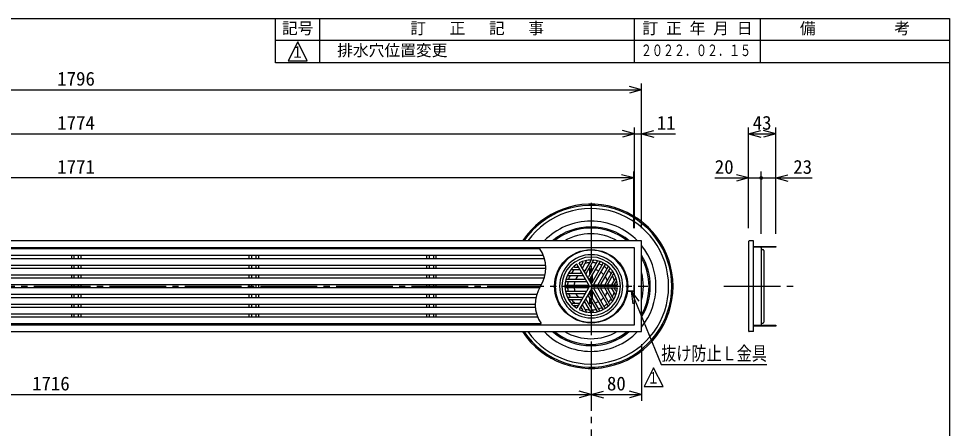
# Model space of a CAD drawing. Units: millimetres, scale not verified. Extents: x -1365 to 1365, y -930 to 870.
# Drawn here: x -113 to 1365, y 219 to 870 of the extents above; entities that cross this region are included whole.
import ezdxf
from ezdxf.enums import TextEntityAlignment as Align

# ---------------------------------------------------------------- set-up
doc = ezdxf.new("R2010")
doc.units = ezdxf.units.MM
doc.header["$LTSCALE"] = 10
doc.linetypes.add('CHAIN2', pattern=[12, 9, -1, 1, -1])
for name, color, linetype in [('0-0_計極細', 2, 'Continuous'), ('0-1_計細線', 3, 'Continuous'), ('0-5_寸法線', 7, 'Continuous'), ('0-7_枠細線', 5, 'Continuous'), ('0-8_枠中線', 5, 'Continuous')]:
    doc.layers.add(name, color=color, linetype=linetype)
doc.styles.add('ＭＳ ゴシック', font='')
doc.styles.get('ＭＳ ゴシック').set_extended_font_data('MS Gothic')

msp = doc.modelspace()

# ---------------------------------------------------------------- hatches: boundary and pattern name
at = {"layer": '0-5_寸法線'}
msp.add_hatch(color=256, dxfattribs=at).paths.add_polyline_path([(1069.11, 617.02, 1), (1063.11, 617.02, 1)])

# ---------------------------------------------------------------- linework, layer by layer
at = {"layer": '0-0_計極細', "linetype": 'CHAIN2'}
for p, q in [((796.11, 577.48), (796.11, -137.32)), ((-929.07, 445.02), (885.96, 445.02)), ((1006.86, 445.02), (1122.09, 445.02))]:
    msp.add_line(p, q, dxfattribs=at)
at = {"layer": '0-0_計極細'}
for p, q in [((-29.39, 494.27), (-29.39, 488.77)), ((-25.34, 494.27), (-25.34, 488.77)), ((-18.44, 494.27), (-18.44, 488.77)), ((-14.39, 494.27), (-14.39, 488.77)), ((252.61, 494.27), (252.61, 488.77)), ((256.66, 494.27), (256.66, 488.77)), ((263.56, 494.27), (263.56, 488.77)), ((267.61, 494.27), (267.61, 488.77)), ((534.61, 494.27), (534.61, 488.77)), ((538.66, 494.27), (538.66, 488.77)), ((545.56, 494.27), (545.56, 488.77)), ((549.61, 494.27), (549.61, 488.77)), ((-29.39, 478.77), (-29.39, 473.27)), ((-25.34, 478.77), (-25.34, 473.27)), ((-18.44, 478.77), (-18.44, 473.27)), ((-14.39, 478.77), (-14.39, 473.27)), ((252.61, 478.77), (252.61, 473.27)), ((256.66, 478.77), (256.66, 473.27)), ((263.56, 478.77), (263.56, 473.27)), ((267.61, 478.77), (267.61, 473.27)), ((534.61, 478.77), (534.61, 473.27)), ((538.66, 478.77), (538.66, 473.27)), ((545.56, 478.77), (545.56, 473.27)), ((549.61, 478.77), (549.61, 473.27)), ((770.26, 475.38), (774.24, 475.38)), ((782.74, 482.59), (780.75, 479.14)), ((788.66, 485.81), (782.06, 474.37)), ((795.22, 485.12), (786.26, 469.61)), ((799.89, 486.2), (787.56, 464.84)), ((805.7, 484.21), (791.76, 460.07)), ((809.62, 483.98), (793.07, 455.31)), ((814.86, 481.01), (797.27, 450.54)), ((817.9, 479.26), (800.31, 448.78)), ((823.09, 476.2), (806.54, 447.53)), ((-29.39, 463.27), (-29.39, 457.77)), ((-25.34, 463.27), (-25.34, 457.77)), ((-18.44, 463.27), (-18.44, 457.77)), ((-14.39, 463.27), (-14.39, 457.77)), ((252.61, 463.27), (252.61, 457.77)), ((256.66, 463.27), (256.66, 457.77)), ((263.56, 463.27), (263.56, 457.77)), ((267.61, 463.27), (267.61, 457.77)), ((534.61, 463.27), (534.61, 457.77)), ((538.66, 463.27), (538.66, 457.77)), ((545.56, 463.27), (545.56, 457.77)), ((549.61, 463.27), (549.61, 457.77)), ((758.55, 462.33), (783.22, 462.33)), ((761.82, 465.84), (779.74, 465.84)), ((764.5, 471.86), (777.71, 471.86)), ((794.1, 464.12), (794.1, 472.04)), ((794.6, 464.99), (794.6, 472.07)), ((797.61, 470.21), (797.61, 472.07)), ((797.61, 451.14), (797.61, 463.18)), ((798.11, 471.08), (798.11, 472.04)), ((798.11, 452.01), (798.11, 464.05)), ((825.25, 472.92), (811.32, 448.78)), ((829.87, 468.89), (817.54, 447.53)), ((831.28, 464.3), (822.32, 448.78)), ((835.16, 458.97), (828.55, 447.53)), ((-29.39, 447.77), (-29.39, 442.27)), ((-25.34, 447.77), (-25.34, 442.27)), ((-18.44, 447.77), (-18.44, 442.27)), ((-14.39, 447.77), (-14.39, 442.27)), ((252.61, 447.77), (252.61, 442.27)), ((256.66, 447.77), (256.66, 442.27)), ((263.56, 447.77), (263.56, 442.27)), ((267.61, 447.77), (267.61, 442.27)), ((534.61, 447.77), (534.61, 442.27)), ((538.66, 447.77), (538.66, 442.27)), ((545.56, 447.77), (545.56, 442.27)), ((549.61, 447.77), (549.61, 442.27)), ((755.56, 446.78), (790.75, 446.78)), ((755.61, 452.8), (788.72, 452.8)), ((757.37, 456.31), (785.24, 456.31)), ((794.1, 453.01), (794.1, 457.1)), ((794.6, 452.14), (794.6, 457.97)), ((835.32, 452.23), (833.33, 448.78)), ((-29.39, 432.27), (-29.39, 426.77)), ((-25.34, 432.27), (-25.34, 426.77)), ((-18.44, 432.27), (-18.44, 426.77)), ((-14.39, 432.27), (-14.39, 426.77)), ((252.61, 432.27), (252.61, 426.77)), ((256.66, 432.27), (256.66, 426.77)), ((263.56, 432.27), (263.56, 426.77)), ((267.61, 432.27), (267.61, 426.77)), ((534.61, 432.27), (534.61, 426.77)), ((538.66, 432.27), (538.66, 426.77)), ((545.56, 432.27), (545.56, 426.77)), ((549.61, 432.27), (549.61, 426.77)), ((755.56, 443.27), (790.75, 443.27)), ((755.61, 437.24), (788.72, 437.24)), ((757.37, 433.73), (785.24, 433.73)), ((805.7, 405.83), (791.76, 429.97)), ((809.62, 406.06), (793.07, 434.74)), ((794.1, 432.94), (794.1, 437.03)), ((794.6, 432.07), (794.6, 437.9)), ((814.86, 409.03), (797.27, 439.5)), ((797.61, 426.86), (797.61, 438.9)), ((798.11, 425.99), (798.11, 438.03)), ((817.9, 410.78), (800.31, 441.26)), ((823.09, 413.84), (806.54, 442.51)), ((825.25, 417.12), (811.32, 441.26)), ((829.87, 421.15), (817.54, 442.51)), ((831.28, 425.74), (822.32, 441.26)), ((835.16, 431.07), (828.55, 442.51)), ((835.32, 437.81), (833.33, 441.26)), ((855.11, 436.77), (855.11, 437.77)), ((-29.39, 416.77), (-29.39, 411.27)), ((-25.34, 416.77), (-25.34, 411.27)), ((-18.44, 416.77), (-18.44, 411.27)), ((-14.39, 416.77), (-14.39, 411.27)), ((252.61, 416.77), (252.61, 411.27)), ((256.66, 416.77), (256.66, 411.27)), ((263.56, 416.77), (263.56, 411.27)), ((267.61, 416.77), (267.61, 411.27)), ((534.61, 416.77), (534.61, 411.27)), ((538.66, 416.77), (538.66, 411.27)), ((545.56, 416.77), (545.56, 411.27)), ((549.61, 416.77), (549.61, 411.27)), ((758.55, 427.71), (783.22, 427.71)), ((761.82, 424.2), (779.74, 424.2)), ((764.5, 418.18), (777.71, 418.18)), ((770.26, 414.67), (774.24, 414.67)), ((788.66, 404.23), (782.06, 415.67)), ((795.22, 404.92), (786.26, 420.44)), ((799.89, 403.84), (787.56, 425.2)), ((794.1, 418), (794.1, 425.92)), ((794.6, 417.97), (794.6, 425.05)), ((797.61, 417.97), (797.61, 419.84)), ((798.11, 418), (798.11, 418.97)), ((-29.39, 401.27), (-29.39, 395.77)), ((-25.34, 401.27), (-25.34, 395.77)), ((-18.44, 401.27), (-18.44, 395.77)), ((-14.39, 401.27), (-14.39, 395.77)), ((252.61, 401.27), (252.61, 395.77)), ((256.66, 401.27), (256.66, 395.77)), ((263.56, 401.27), (263.56, 395.77)), ((267.61, 401.27), (267.61, 395.77)), ((534.61, 401.27), (534.61, 395.77)), ((538.66, 401.27), (538.66, 395.77)), ((545.56, 401.27), (545.56, 395.77)), ((549.61, 401.27), (549.61, 395.77)), ((782.74, 407.46), (780.75, 410.9))]:
    msp.add_line(p, q, dxfattribs=at)
for centre, radius, start, end in [((669.68, 474.02), 54.31, 327.72738, 33.84606), ((796.11, 445.02), 50.15, 90, 270), ((796.11, 445.02), 50.15, 270, 90), ((770.26, 476.38), 1, 129.50177, 270), ((796.11, 445.02), 37.63, 123.68035, 126.22848), ((774.24, 476.38), 1, 270, 30), ((779.89, 479.64), 1, 210, 330), ((796.11, 445.02), 37.63, 113.77152, 116.31965), ((781.88, 483.09), 1, 330, 110.49823), ((782.49, 474.12), 0.502, 150, 210), ((796.11, 445.02), 37.63, 93.596, 105.50678), ((789.1, 485.56), 0.502, 99.81001, 150), ((794.35, 485.62), 1, 330, 92.48216), ((796.11, 445.02), 37.63, 77.4576, 87.38711), ((796.11, 445.02), 37.63, 77.4576, 87.38711), ((800.33, 485.95), 0.502, 84.11294, 150), ((804.83, 484.72), 1, 330, 77.60597), ((796.11, 445.02), 37.63, 62.67477, 71.92708), ((810.05, 483.73), 0.502, 70.18513, 150), ((813.99, 481.52), 1, 330, 63.89345), ((796.11, 445.02), 37.63, 48.07292, 57.32523), ((818.77, 478.76), 1, 56.10655, 150), ((822.66, 476.45), 0.502, 330, 49.81487), ((826.12, 472.42), 1, 42.39403, 150), ((758.55, 461.83), 0.502, 90, 155.88706), ((796.11, 445.02), 37.63, 152.61289, 162.5424), ((761.82, 466.85), 1, 147.51784, 270), ((764.5, 471.36), 0.502, 90, 140.18999), ((796.11, 445.02), 37.63, 134.49322, 146.404), ((796.11, 445.02), 27.09, 140.29098, 155.37568), ((777.71, 471.36), 0.502, 30, 90), ((796.11, 445.02), 27.09, 124.78019, 129.77896), ((779.74, 466.85), 1, 270, 30), ((783.22, 461.83), 0.502, 30, 90), ((785.39, 470.11), 1, 210, 330), ((796.11, 445.02), 27.09, 110.22104, 115.21981), ((788, 464.59), 0.502, 150, 210), ((790.89, 460.58), 1, 210, 330), ((796.11, 445.02), 27.09, 84.62432, 99.70902), ((796.11, 445.02), 27.09, 84.62432, 90), ((796.11, 445.02), 27.09, 63.71622, 76.68065), ((796.11, 445.02), 27.09, 43.31935, 56.28378), ((796.11, 445.02), 27.09, 20.29098, 35.37568), ((796.11, 445.02), 37.63, 32.61289, 42.5424), ((796.11, 445.02), 37.63, 14.49322, 26.40401), ((829.44, 469.14), 0.502, 330, 35.88706), ((832.15, 463.8), 1, 27.51784, 150), ((761.53, 416.02), 54.31, 147.72738, 213.84606), ((755.56, 447.78), 1, 176.10043, 269.99386), ((755.61, 452.3), 0.502, 89.99378, 169.80868), ((757.37, 457.31), 1, 162.39403, 270), ((796.11, 445.02), 37.63, 168.07292, 177.32523), ((796.11, 445.02), 27.09, 163.31935, 176.28378), ((785.24, 457.31), 1, 270, 30), ((788.72, 452.3), 0.502, 30, 90), ((790.75, 447.78), 1, 270, 30), ((793.5, 455.06), 0.502, 150, 210), ((796.4, 451.04), 1, 210, 330), ((796.4, 451.04), 1, 253.22135, 330), ((801.18, 448.28), 1, 150, 270), ((806.1, 447.78), 0.502, 270, 330), ((812.18, 448.28), 1, 150, 270), ((817.11, 447.78), 0.502, 270, 330), ((823.19, 448.28), 1, 150, 270), ((796.11, 445.02), 27.09, 4.78019, 9.77896), ((828.12, 447.78), 0.502, 270, 330), ((834.2, 448.28), 1, 150, 270), ((796.11, 445.02), 37.63, 3.68035, 6.22848), ((836.19, 451.73), 1, 9.50177, 150), ((755.56, 442.26), 1, 90, 183.89345), ((755.61, 437.75), 0.502, 190.17883, 269.99383), ((757.37, 432.73), 1, 90, 197.60597), ((796.11, 445.02), 37.63, 182.67477, 191.92708), ((796.11, 445.02), 37.63, 197.4576, 207.38711), ((796.11, 445.02), 27.09, 183.71622, 196.68065), ((796.11, 445.02), 27.09, 204.62432, 219.70902), ((785.24, 432.73), 1, 330, 90), ((788.72, 437.75), 0.502, 270, 330), ((790.89, 429.47), 1, 30, 150), ((790.75, 442.26), 1, 330, 90), ((793.5, 434.99), 0.502, 150, 210), ((796.4, 439), 1, 30, 150), ((796.4, 439), 1, 30, 106.77865), ((801.18, 441.76), 1, 90, 210), ((806.1, 442.26), 0.502, 30, 90), ((812.18, 441.76), 1, 90, 210), ((817.11, 442.26), 0.502, 30, 90), ((796.11, 445.02), 27.09, 324.62432, 339.70902), ((823.19, 441.76), 1, 90, 210), ((796.11, 445.02), 27.09, 350.22104, 355.21981), ((828.12, 442.26), 0.502, 30, 90), ((796.11, 445.02), 37.63, 333.59599, 345.50678), ((834.2, 441.76), 1, 90, 210), ((796.11, 445.02), 37.63, 353.77152, 356.31965), ((836.19, 438.31), 1, 210, 350.49823), ((758.55, 428.21), 0.502, 204.11294, 270), ((761.82, 423.2), 1, 90, 212.48216), ((796.11, 445.02), 37.63, 213.59599, 225.50678), ((770.26, 413.66), 1, 90, 230.49823), ((796.11, 445.02), 37.63, 233.77152, 236.31965), ((774.24, 413.66), 1, 330, 90), ((777.71, 418.68), 0.502, 270, 330), ((796.11, 445.02), 27.09, 230.22104, 235.21981), ((779.74, 423.2), 1, 330, 90), ((782.49, 415.92), 0.502, 149.99998, 210.00002), ((783.22, 428.21), 0.502, 270, 330), ((785.39, 419.93), 1, 30, 150), ((796.11, 445.02), 27.09, 244.78019, 249.77896), ((788, 425.45), 0.502, 150, 210), ((796.11, 445.02), 27.09, 260.29098, 275.37568), ((796.11, 445.02), 27.09, 283.31935, 296.28378), ((796.11, 445.02), 27.09, 303.71622, 316.68065), ((796.11, 445.02), 37.63, 302.67477, 311.92708), ((796.11, 445.02), 37.63, 317.4576, 327.38711), ((826.12, 417.62), 1, 210, 317.60597), ((829.44, 420.9), 0.502, 324.11294, 30), ((832.15, 426.24), 1, 210, 332.48216), ((779.89, 410.4), 1, 30, 150), ((796.11, 445.02), 37.63, 243.68035, 246.22848), ((781.88, 406.95), 1, 249.50177, 30), ((796.11, 445.02), 37.63, 254.49322, 266.404), ((789.1, 404.48), 0.502, 210, 260.18999), ((794.35, 404.42), 1, 267.51784, 30), ((796.11, 445.02), 37.63, 272.61289, 282.5424), ((800.33, 404.1), 0.502, 210, 275.88706), ((804.83, 405.33), 1, 282.39403, 30), ((796.11, 445.02), 37.63, 288.07292, 297.32523), ((810.05, 406.31), 0.502, 210, 289.81487), ((813.99, 408.53), 1, 296.10655, 30), ((818.77, 411.29), 1, 210, 303.89345), ((822.66, 413.59), 0.502, 310.18513, 30)]:
    msp.add_arc(centre, radius, start, end, dxfattribs=at)
at = {"layer": '0-1_計細線'}
for p, q in [((714.79, 504.27), (-907.39, 504.27)), ((1046.11, 516.02), (1046.11, 374.02)), ((1054.11, 517.02), (1047.11, 517.02)), ((1054.11, 373.02), (1054.11, 517.02)), ((1056.11, 507.02), (1056.11, 508.22)), ((1066.11, 507.02), (1066.11, 508.22)), ((1066.11, 506.02), (1066.11, 384.02)), ((1066.61, 503.52), (1068.61, 503.52)), ((1068.11, 507.02), (1068.11, 508.22)), ((1070.11, 507.02), (1070.11, 508.22)), ((1072.11, 507.02), (1072.11, 508.22)), ((1086.11, 507.02), (1086.11, 508.22)), ((721.96, 488.77), (-907.39, 488.77)), ((1070.11, 502.02), (1070.11, 388.02)), ((723.99, 473.27), (-907.39, 473.27)), ((793.5, 445.02), (773.36, 479.9)), ((797.41, 447.28), (777.27, 482.16)), ((721.51, 457.77), (-907.39, 457.77)), ((793.5, 445.02), (773.36, 410.14)), ((797.41, 447.28), (796.11, 449.54)), ((797.41, 447.28), (800.02, 447.28)), ((797.41, 447.28), (837.69, 447.28)), ((864.11, 446.77), (865.11, 446.77)), ((864.11, 437.77), (864.11, 446.77)), ((713.98, 442.27), (-873.39, 442.27)), ((-873.39, 432.27), (709.7, 432.27)), ((797.41, 442.76), (777.27, 407.88)), ((797.41, 442.76), (837.69, 442.76)), ((864.11, 436.77), (853.11, 436.77)), ((708.29, 426.77), (-907.39, 426.77)), ((707.42, 411.27), (-907.39, 411.27)), ((711.13, 395.77), (-907.39, 395.77)), ((1066.61, 386.52), (1068.61, 386.52)), ((1054.11, 373.02), (1047.11, 373.02)), ((1056.11, 381.82), (1056.11, 383.02)), ((1066.11, 381.82), (1066.11, 383.02)), ((1068.11, 381.82), (1068.11, 383.02)), ((1070.11, 381.82), (1070.11, 383.02)), ((1072.11, 381.82), (1072.11, 383.02)), ((1086.11, 381.82), (1086.11, 383.02))]:
    msp.add_line(p, q, dxfattribs=at)
for points in [[(-919.89, 517.02), (-919.89, 373.02), (876.11, 373.02), (876.11, 517.02)], [(-908.89, 506.02), (-908.89, 384.02), (865.11, 384.02), (865.11, 506.02)], [(1054.11, 508.22), (1089.11, 508.22), (1089.11, 507.02), (1054.11, 507.02)], [(1054.11, 383.02), (1089.11, 383.02), (1089.11, 381.82), (1054.11, 381.82)]]:
    msp.add_lwpolyline(points, close=True, dxfattribs=at)
for points in [[(-907.39, 504.27), (-907.39, 494.27), (720.08, 494.27)], [(-907.39, 488.77), (-907.39, 478.77), (723.79, 478.77)], [(-907.39, 473.27), (-907.39, 463.27), (722.92, 463.27)], [(-907.39, 457.77), (-907.39, 447.77), (717.23, 447.77)], [(853.11, 436.77), (853.11, 437.77), (864.11, 437.77)], [(-907.39, 426.77), (-907.39, 416.77), (707.22, 416.77)], [(-907.39, 411.27), (-907.39, 401.27), (709.26, 401.27)], [(-907.39, 395.77), (-907.39, 385.77), (716.42, 385.77)]]:
    msp.add_lwpolyline(points, dxfattribs=at)
msp.add_circle((796.11, 445.02), 58.2, dxfattribs=at)
for centre, radius, start, end in [((1047.11, 516.02), 1, 90, 180), ((1065.11, 506.02), 1, 0, 90), ((1066.61, 504.02), 0.5, 180, 270), ((1068.61, 502.02), 1.5, 0, 90), ((796.11, 445.02), 57.2, 90, 270), ((796.11, 445.02), 46.41, 90, 270), ((796.11, 445.02), 57.2, 270, 90), ((796.11, 445.02), 46.41, 270, 90), ((796.11, 445.02), 41.65, 123.10792, 236.89208), ((796.11, 445.02), 41.65, 90, 116.89208), ((796.11, 445.02), 41.65, 3.10792, 90), ((834.72, 459.22), 0.502, 330, 20.18999), ((796.11, 445.02), 41.65, 270, 356.89208), ((834.72, 430.82), 0.502, 339.81001, 30), ((864.11, 437.77), 1, 270, 360), ((764.5, 418.68), 0.502, 219.81001, 270), ((796.11, 445.02), 41.65, 243.10792, 270), ((1066.61, 386.02), 0.5, 90, 180), ((1068.61, 388.02), 1.5, 270, 360), ((1047.11, 374.02), 1, 180, 270), ((1065.11, 384.02), 1, 270, 360)]:
    msp.add_arc(centre, radius, start, end, dxfattribs=at)
for centre, major_axis, start_param, end_param in [((795.67, 444.99), (0, 130.45), 2.154899, 7.268746), ((795.67, 444.99), (0, 128.45), 2.1652636, 7.2583557), ((795.67, 445.05), (0, 103.36), 5.4830921, 7.0832785), ((795.67, 445.05), (0, 103.36), 4.0334948, 5.3912831), ((795.67, 445.05), (0, 103.36), 2.3413949, 3.9417904)]:
    msp.add_ellipse(centre, major_axis=major_axis, ratio=0.999995, start_param=start_param, end_param=end_param, dxfattribs=at)
at = {"layer": '0-5_寸法線'}
for p, q in [((-919.89, 757.02), (876.11, 757.02)), ((876.11, 757.02), (856.79, 762.2)), ((876.11, 757.02), (856.79, 751.84)), ((876.11, 537.02), (876.11, 767.02)), ((865.11, 537.02), (865.11, 697.02)), ((876.11, 537.02), (876.11, 697.02)), ((1046.11, 537.02), (1046.11, 697.02)), ((1089.11, 528.22), (1089.11, 697.02)), ((-908.89, 687.02), (865.11, 687.02)), ((865.11, 687.02), (845.79, 692.2)), ((865.11, 687.02), (845.79, 681.84)), ((865.11, 687.02), (930.2, 687.02)), ((876.11, 687.02), (895.42, 692.2)), ((876.11, 687.02), (895.42, 681.84)), ((1046.11, 687.02), (1065.42, 692.2)), ((1046.11, 687.02), (1065.42, 681.84)), ((1046.11, 687.02), (1089.11, 687.02)), ((1089.11, 687.02), (1069.79, 692.2)), ((1089.11, 687.02), (1069.79, 681.84)), ((863.61, 617.02), (844.29, 622.2)), ((863.61, 537.02), (863.61, 627.02)), ((1046.11, 617.02), (1026.79, 622.2)), ((1046.11, 537.02), (1046.11, 627.02)), ((1066.11, 528.22), (1066.11, 627.02)), ((1089.11, 528.22), (1089.11, 627.02)), ((1089.11, 617.02), (1108.42, 622.2)), ((863.61, 617.02), (-907.39, 617.02)), ((863.61, 617.02), (844.29, 611.84)), ((992.4, 617.02), (1066.11, 617.02)), ((1046.11, 617.02), (1026.79, 611.84)), ((1066.11, 617.02), (1147.03, 617.02)), ((1089.11, 617.02), (1108.42, 611.84)), ((859.76, 437.2), (871.85, 421.27)), ((859.76, 437.2), (862.27, 417.36)), ((796.11, 353.02), (796.11, 263.02)), ((876.11, 353.02), (876.11, 263.02)), ((-919.89, 273.02), (796.11, 273.02)), ((796.11, 273.02), (776.79, 278.2)), ((796.11, 273.02), (776.79, 267.84)), ((796.11, 273.02), (815.42, 278.2)), ((796.11, 273.02), (815.42, 267.84)), ((796.11, 273.02), (876.11, 273.02)), ((876.11, 273.02), (856.79, 278.2)), ((876.11, 273.02), (856.79, 267.84))]:
    msp.add_line(p, q, dxfattribs=at)
msp.add_lwpolyline([(859.76, 437.2), (907.26, 320.78), (1075.26, 320.78)], dxfattribs=at)
for centre, major_axis, start_param, end_param in [((795.67, 444.99), (0, 123.43), 2.1930088, 7.2305398), ((795.67, 445.05), (0, 94.33), 5.5808559, 6.9855147), ((795.67, 445.05), (0, 92.32), 5.606949, 6.9594216), ((795.67, 445.05), (0, 83.29), 5.7565535, 6.8098171), ((795.67, 445.05), (0, 92.32), 4.1954387, 5.2252967), ((795.67, 445.05), (0, 94.33), 4.162883, 5.261895), ((795.67, 445.05), (0, 83.29), 4.4501115, 4.9746665), ((795.67, 445.05), (0, 94.33), 2.439136, 3.8440493), ((795.67, 445.05), (0, 92.32), 2.4652222, 3.8179631), ((795.67, 445.05), (0, 83.29), 2.6147757, 3.6684097)]:
    msp.add_ellipse(centre, major_axis=major_axis, ratio=0.999995, start_param=start_param, end_param=end_param, dxfattribs=at)
at = {"layer": '0-7_枠細線'}
for p, q in [((295, 800), (295, 870)), ((365, 800), (365, 870)), ((865, 800), (865, 870)), ((1065, 800), (1065, 870)), ((1365, 835), (295, 835)), ((330, 832.88), (315, 802.88)), ((345, 802.88), (330, 832.88)), ((1365, 800), (295, 800)), ((315, 802.88), (345, 802.88)), ((895.17, 315.62), (880.17, 285.62)), ((910.17, 285.62), (895.17, 315.62)), ((880.17, 285.62), (910.17, 285.62))]:
    msp.add_line(p, q, dxfattribs=at)
at = {"layer": '0-8_枠中線'}
msp.add_lwpolyline([(-1365, -930), (-1365, 870), (1365, 870), (1365, -930)], close=True, dxfattribs=at)

# ---------------------------------------------------------------- texts
at = {"layer": '0-5_寸法線', "style": 'ＭＳ ゴシック'}
for s, p in [('1796', (-51.89, 757.02)), ('1774', (-51.89, 687.02)), ('11', (900.2, 687.02)), ('43', (1052.61, 687.02)), ('1771', (-51.89, 617.02)), ('20', (992.4, 617.02)), ('23', (1117.03, 617.02)), ('1716', (-91.89, 273.02)), ('80', (821.11, 273.02))]:
    msp.add_text(s, height=21.99, dxfattribs=at).set_placement(p, align=Align.BOTTOM_LEFT)
at = {"layer": '0-5_寸法線', "style": 'ＭＳ ゴシック', "width": 0.8}
msp.add_text('抜け防止Ｌ金具', height=21.99, dxfattribs=at).set_placement((907.26, 320.78), align=Align.BOTTOM_LEFT)
at = {"layer": '0-7_枠細線', "style": 'ＭＳ ゴシック'}
for s, p in [('記号', (305, 840)), ('訂\u3000 正\u3000 記\u3000 事', (508.75, 840)), ('訂 正 年 月 日', (877.5, 840)), ('備\u3000\u3000\u3000\u3000\u3000考', (1127.5, 840)), ('排水穴位置変更', (392.7, 805))]:
    msp.add_text(s, height=18.33, dxfattribs=at).set_placement(p, align=Align.BOTTOM_LEFT)
for s, width, p in [('２０２２．０２．１５', 0.7, (875, 805)), ('１', 0.8, (319.73, 802.27)), ('１', 0.8, (884.9, 285))]:
    msp.add_text(s, height=18.33, dxfattribs=dict(at, width=width)).set_placement(p, align=Align.BOTTOM_LEFT)

doc.saveas('drawing.dxf')
